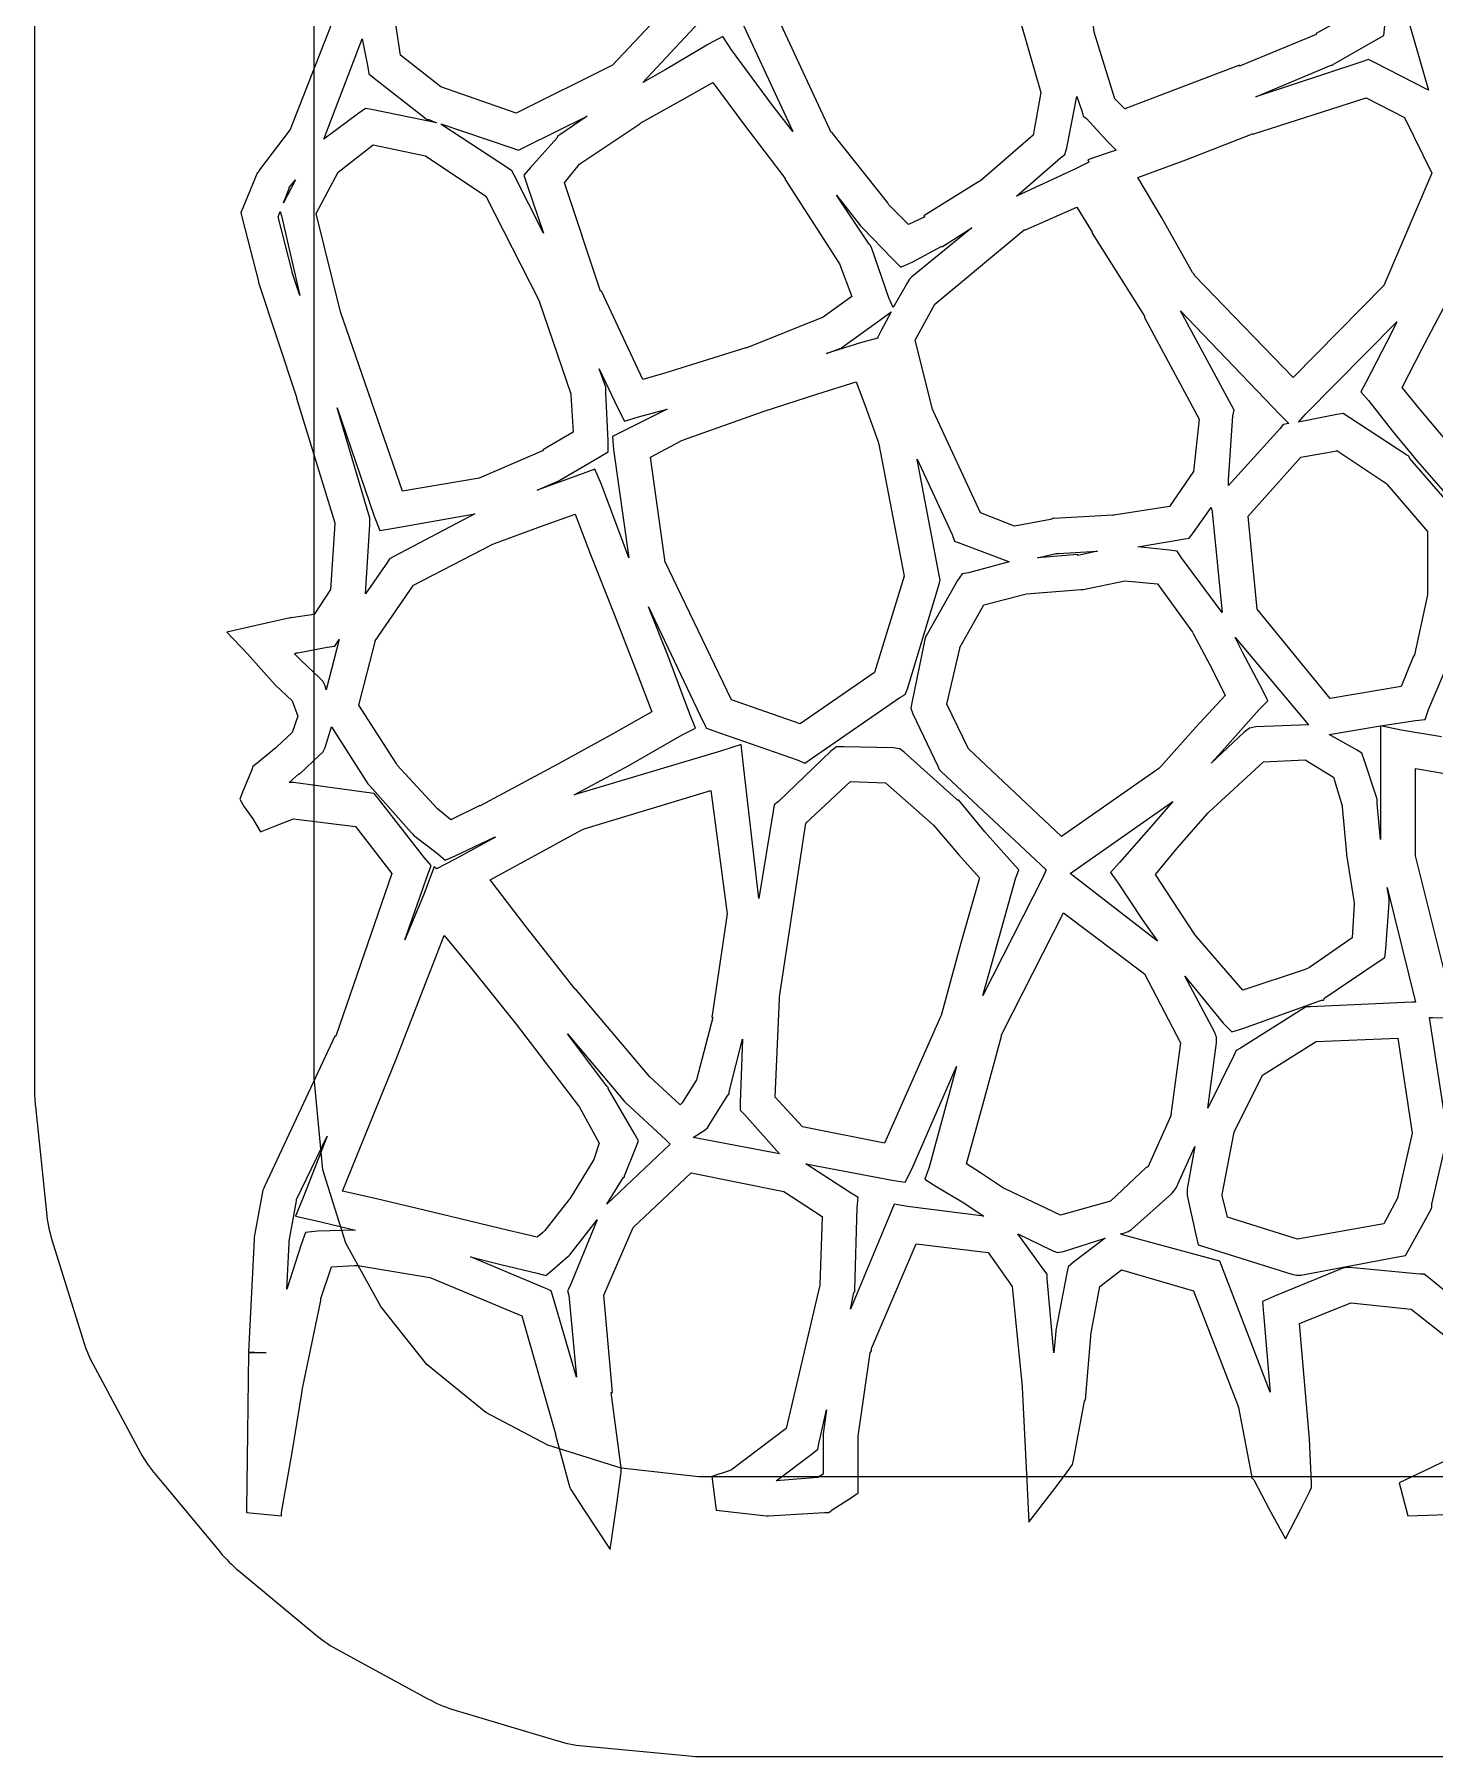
# Model space of a CAD drawing. Extents: x 0 to 84.1, y 0 to 54.9.
# Drawn here: x 0.01 to 11.31, y 0.01 to 13.91 of the extents above; entities that cross this region are included whole.
import ezdxf

# ---------------------------------------------------------------- set-up
doc = ezdxf.new("R2010")
doc.units = 0
doc.layers.add('Layer_1', color=7, linetype='CONTINUOUS')

msp = doc.modelspace()

# ---------------------------------------------------------------- linework, layer by layer
at = {"layer": 'Layer_1', "color": 7}
for points in [[(0.008819, 49.505483), (0.008819, 43.993331), (0.008819, 38.472358), (0.008819, 32.960206), (0.008819, 27.439233), (0.008819, 21.927081), (0.008819, 16.406108), (0.008819, 10.893941)], [(42.051111, 2.268525), (32.878889, 2.268525), (23.715486, 2.268525), (14.543264, 2.268525), (5.3975, 2.268525), (5.371042, 2.268525), (4.744861, 2.33908), (4.153958, 2.524303), (3.65125, 2.788886), (3.175, 3.176942), (2.804583, 3.644358), (2.522361, 4.155886), (2.337153, 4.746803), (2.266597, 5.487636), (2.266597, 10.893941), (2.266597, 16.406108), (2.266597, 21.927081), (2.266597, 27.439233), (2.266597, 32.960206)], [(9.489722, 15.774622), (10.239375, 15.351289), (10.645069, 14.575163), (10.627431, 14.072469), (10.354028, 13.922553), (10.354028, 13.913804), (9.736667, 13.658026), (9.736667, 13.666775), (9.092847, 13.41983), (8.810625, 13.313997), (8.73125, 13.393386), (8.563681, 13.931358), (8.484306, 14.636914), (8.775347, 15.236636), (9.489722, 15.774622), (9.489722, 15.774622)], [(4.436181, 15.395146), (4.956528, 15.104104), (5.335764, 14.37209), (4.674306, 13.666535), (3.898194, 13.278479), (3.289653, 13.490146), (2.963333, 13.74591), (2.892778, 14.213326), (2.980972, 14.689576), (3.607153, 15.077632), (4.436181, 15.395132), (4.436181, 15.395146)], [(6.623403, 15.0248), (7.179028, 14.848411), (7.187847, 14.839606), (7.875764, 14.336897), (8.131528, 13.446119), (8.069792, 13.102175), (7.646458, 12.731758), (7.628819, 12.72301), (7.187847, 12.449593), (7.196667, 12.440844), (7.064375, 12.379094), (6.905625, 12.537844), (6.896806, 12.555341), (6.447014, 13.119786), (6.438194, 13.128535), (6.429375, 13.146315), (5.909028, 14.26637), (6.297083, 14.936648), (6.623403, 15.024842), (6.623403, 15.0248)], [(5.600347, 14.25803), (5.626806, 14.213947), (6.129514, 13.129141), (5.961944, 13.349642), (5.635625, 13.790614), (5.565069, 13.896447), (5.450417, 13.834697), (5.106458, 13.631864), (4.92125, 13.526031), (5.600347, 14.25803), (5.600347, 14.25803)], [(11.041944, 14.231022), (11.262431, 13.463744), (11.244792, 13.472493), (10.830278, 13.68416), (10.777361, 13.710689), (10.724444, 13.692909), (9.868958, 13.410686), (10.4775, 13.666464), (10.486319, 13.666464), (10.495139, 13.675213), (10.839097, 13.869213), (10.900833, 13.904491), (10.909653, 13.98388)], [(2.451806, 14.116298), (2.072569, 13.146188), (1.825625, 12.819854), (1.816806, 12.802215), (1.807986, 12.79341), (1.693333, 12.519993), (1.675694, 12.47591), (1.684514, 12.431799), (1.816806, 11.920271), (1.816806, 11.911522), (2.125486, 10.985466), (2.125486, 10.976717), (2.434167, 9.971329), (2.434167, 9.96258), (2.398889, 9.433413), (2.266597, 9.23058), (2.081389, 9.204051), (2.072569, 9.204051), (1.799167, 9.142301), (1.561042, 9.089413), (1.728611, 8.913024), (1.949097, 8.666079), (1.957917, 8.65733), (2.090208, 8.533858), (2.134306, 8.410386), (2.090208, 8.278108), (1.966736, 8.163441), (1.957917, 8.154693), (1.807986, 8.031249), (1.772708, 8.00472), (1.763889, 7.978191), (1.693333, 7.810635), (1.666875, 7.74008), (1.702153, 7.678358), (1.772708, 7.58133), (1.834444, 7.475497), (1.940278, 7.51958), (2.099028, 7.58133), (2.601736, 7.51958), (2.892778, 7.140358), (2.442986, 5.826246), (2.434167, 5.826246), (1.869722, 4.617997), (1.860903, 4.600499), (1.852083, 4.583001), (1.781528, 4.203751), (1.781528, 4.195002), (1.781528, 4.186253), (1.737431, 3.277836), (1.878542, 3.269087), (1.737431, 3.269087), (1.728611, 2.625254), (1.719792, 2.007893), (1.719792, 1.981364), (2.002014, 1.954835), (2.002014, 1.981364), (2.090208, 2.466447), (2.169583, 2.960336), (2.169583, 2.969085), (2.319514, 3.692308), (2.319514, 3.709805), (2.407708, 3.965583), (2.592917, 3.974332), (2.619375, 3.974332), (3.201458, 3.877304), (3.227917, 3.868555), (3.942292, 3.568666), (4.215694, 2.616166), (4.215694, 2.607417), (4.321528, 2.210556), (4.330347, 2.184027), (4.339167, 2.16653), (4.445, 1.998974), (4.656667, 1.681474), (4.709583, 2.051863), (4.744861, 2.307641), (4.744861, 2.325139), (4.744861, 2.342636), (4.665486, 2.951192), (4.674306, 2.951192), (4.60375, 3.736109), (4.841875, 4.282914), (5.309306, 4.723886), (6.058958, 4.57397), (6.367639, 4.371109), (6.35, 3.815469), (6.076597, 2.660136), (5.635625, 2.324997), (5.617986, 2.316249), (5.476875, 2.272137), (5.512153, 1.998749), (5.917847, 1.954637), (5.926667, 1.954637), (5.935486, 1.954637), (6.385278, 1.981166), (6.420556, 1.981166), (6.455833, 2.007695), (6.596944, 2.095889), (6.658681, 2.140001), (6.658681, 2.210556), (6.658681, 2.580945), (6.658681, 2.598725), (6.755694, 3.269003), (6.764514, 3.2865), (6.764514, 3.30428), (7.126111, 4.150947), (7.708194, 4.080391), (7.902222, 3.806975), (7.981597, 2.995586), (7.981597, 2.986837), (8.016875, 2.290087), (8.034514, 1.902031), (8.272639, 2.210726), (8.369653, 2.343003), (8.387292, 2.369532), (8.396111, 2.40481), (8.484306, 2.881088), (8.493125, 2.889837), (8.537222, 3.401365), (8.537222, 3.418863), (8.607778, 3.806918), (8.784167, 3.939224), (9.36625, 3.77164), (9.719028, 2.854418), (9.727847, 2.827889), (9.833681, 2.281112), (9.833681, 2.263332), (9.851319, 2.245834), (9.974792, 2.007695), (10.107083, 1.769556), (10.230556, 2.007695), (10.301111, 2.148806), (10.31875, 2.184084), (10.31875, 2.219362), (10.301111, 2.572139), (10.221736, 3.507001), (10.63625, 3.674556), (11.121319, 3.621667), (11.527014, 3.304167)], [(2.654653, 13.87926), (2.69875, 13.649954), (2.707569, 13.597038), (2.751667, 13.56176), (3.157361, 13.24426), (3.175, 13.226762), (3.192639, 13.226762), (3.254375, 13.200233), (2.742847, 13.306067), (2.681111, 13.314815), (2.628194, 13.279538), (2.345972, 13.067871), (2.654653, 13.87926), (2.654653, 13.87926)], [(5.485694, 13.526849), (5.741458, 13.182905), (6.067778, 12.750738), (6.067778, 12.741989), (6.50875, 12.062906), (6.605764, 11.798323), (6.385278, 11.639573), (6.376458, 11.630824), (5.759097, 11.383879), (5.750278, 11.383879), (5.106458, 11.181018), (4.92125, 11.128101), (4.586111, 11.84249), (4.577292, 11.84249), (4.28625, 12.715601), (4.409722, 12.865546), (4.418542, 12.874295), (4.894792, 13.191795), (4.903611, 13.200544), (5.23875, 13.385766), (5.485694, 13.526877), (5.485694, 13.526849)], [(8.422569, 13.412267), (8.466667, 13.288823), (8.475486, 13.253545), (8.501944, 13.235765), (8.669514, 13.050571), (8.740069, 12.980015), (8.660694, 12.953486), (8.510764, 12.900598), (8.519583, 12.882818), (8.41375, 12.829929), (7.9375, 12.609429), (8.290278, 12.918096), (8.325556, 12.944625), (8.343194, 12.997541), (8.422569, 13.412041), (8.422569, 13.412267)], [(10.759722, 13.403518), (11.068403, 13.244768), (11.288889, 12.79499), (10.900833, 11.886573), (10.168819, 11.14574), (9.375069, 11.965934), (9.36625, 11.983714), (9.357431, 11.992463), (9.110486, 12.433435), (8.916458, 12.759769), (9.304514, 12.90088), (9.8425, 13.112547), (9.851319, 13.112547), (10.759722, 13.403574), (10.759722, 13.403518)], [(4.471458, 13.25394), (4.250972, 13.103995), (4.233333, 13.095247), (4.224514, 13.077749), (4.012847, 12.83961), (3.959931, 12.777859), (3.986389, 12.698499), (4.118681, 12.310443), (3.880556, 12.777859), (3.862917, 12.813137), (3.836458, 12.830917), (3.298472, 13.183695), (3.289653, 13.192444), (3.862917, 12.998416), (3.915833, 12.980918), (3.96875, 13.007447), (4.471458, 13.254392), (4.471458, 13.25394)], [(2.742847, 13.022574), (3.166181, 12.934408), (3.65125, 12.608075), (4.074583, 11.779047), (4.083403, 11.761549), (4.339167, 11.011882), (4.339167, 11.003133), (4.356806, 10.703272), (4.118681, 10.562161), (4.109861, 10.553412), (3.598333, 10.33294), (2.980972, 10.227107), (2.478264, 11.673496), (2.284236, 12.467246), (2.460625, 12.802385), (2.742847, 13.022857), (2.742847, 13.022574)], [(2.116667, 12.740239), (2.019653, 12.555045), (2.06375, 12.669684), (2.06375, 12.678433), (2.116667, 12.740155), (2.116667, 12.740239)], [(6.482292, 12.617106), (6.676319, 12.370161), (6.685139, 12.361412), (6.693958, 12.352663), (6.932083, 12.105719), (7.002639, 12.035163), (7.099653, 12.079275), (7.328958, 12.202747), (7.337778, 12.202747), (7.575903, 12.352663), (7.090833, 11.955803), (7.073194, 11.938305), (7.055556, 11.911776), (6.940903, 11.708915), (6.905625, 11.788275), (6.764514, 12.193998), (6.755694, 12.211496), (6.746875, 12.220245), (6.482292, 12.617134), (6.482292, 12.617106)], [(8.422569, 12.520219), (8.546042, 12.317357), (8.546042, 12.308609), (8.969375, 11.638331), (8.969375, 11.629582), (9.410347, 10.809359), (9.36625, 10.386026), (9.172222, 10.103804), (8.722431, 10.033248), (8.713611, 10.033248), (8.237361, 10.006719), (8.228542, 10.006719), (8.210903, 9.997971), (7.919861, 9.945054), (7.646458, 10.050887), (7.267222, 10.871081), (7.258403, 10.888861), (7.117292, 11.444472), (7.276042, 11.735528), (7.999236, 12.33525), (8.008056, 12.33525), (8.422569, 12.520445), (8.422569, 12.520219)], [(1.993194, 12.484941), (2.002014, 12.449663), (2.151944, 11.805858), (2.090208, 11.991052), (2.090208, 11.999801), (1.975556, 12.440632), (1.993194, 12.484715), (1.993194, 12.484941)], [(11.712222, 12.34383), (11.897431, 12.08808), (12.232569, 11.655913), (12.22375, 11.655913), (12.682361, 11.020913), (12.691181, 11.012164), (12.823472, 10.782887), (12.752917, 10.712331), (12.726458, 10.694551), (12.329583, 10.482885), (12.320764, 10.482885), (11.888611, 10.280052), (11.879792, 10.280052), (11.765139, 10.23594), (11.685764, 10.306496), (11.676944, 10.315245), (11.394722, 10.650384), (11.191875, 10.888523), (11.050764, 11.064912), (11.209514, 11.373578), (11.412361, 11.761634), (11.615208, 12.158523), (11.712222, 12.343717), (11.712222, 12.34383)], [(9.260417, 11.682527), (10.062986, 10.844694), (10.133542, 10.774138), (10.089444, 10.765389), (10.062986, 10.730111), (9.648472, 10.2715), (9.648472, 10.315612), (9.68375, 10.835945), (9.692569, 10.880056), (9.674931, 10.915334), (9.260417, 11.682611), (9.260417, 11.682527)], [(6.923264, 11.673326), (6.843889, 11.52341), (6.817431, 11.470465), (6.817431, 11.461716), (6.685139, 11.426438), (6.402917, 11.338244), (6.517569, 11.382355), (6.535208, 11.391104), (6.544028, 11.399853), (6.861528, 11.629187), (6.923264, 11.67327), (6.923264, 11.673326)], [(11.500556, 10.041941), (11.1125, 10.491718), (11.103681, 10.509216), (11.086042, 10.517965), (10.627431, 10.817854), (10.574514, 10.853132), (10.521597, 10.844383), (10.212917, 10.782661), (10.265833, 10.844383), (11.006667, 11.59405), (11.006667, 11.593965)], [(11.006667, 11.593965), (10.962569, 11.505743), (10.759722, 11.108882), (10.715625, 11.029521), (10.777361, 10.958965), (10.971389, 10.712021), (11.174236, 10.465077), (11.474097, 10.121104)], [(4.568472, 11.214885), (4.718403, 10.897385), (4.771319, 10.791551), (4.885972, 10.826829), (5.115278, 10.888579), (4.7625, 10.71219), (4.674306, 10.668079), (4.683125, 10.562246), (4.806597, 9.689135), (4.7625, 9.812579), (4.586111, 10.280023), (4.533194, 10.403496), (4.409722, 10.359413), (4.065764, 10.235912), (4.233333, 10.306468), (4.242153, 10.306468), (4.250972, 10.315217), (4.568472, 10.500439), (4.639028, 10.544522), (4.639028, 10.632717), (4.621389, 11.020772), (4.621389, 11.047301), (4.621389, 11.065081), (4.568472, 11.214997), (4.568472, 11.214885)], [(6.641042, 11.109333), (6.711597, 10.924139), (6.817431, 10.633083), (6.82625, 10.606555), (7.029097, 9.539388), (6.790972, 8.763277), (6.19125, 8.348777), (5.635625, 8.542776), (5.097639, 9.66286), (5.097639, 9.671609), (4.982986, 10.500665), (5.229931, 10.632942), (5.247569, 10.641691), (5.891389, 10.870969), (6.332361, 11.01208), (6.641042, 11.109108), (6.641042, 11.109333)], [(2.451806, 10.898231), (2.751667, 10.025092), (2.795764, 9.910453), (2.910417, 9.927951), (3.563056, 10.042618), (2.910417, 9.698646), (2.875139, 9.681148), (2.8575, 9.654619), (2.681111, 9.398841), (2.716389, 9.954452), (2.716389, 9.980981), (2.716389, 10.00751), (2.451806, 10.898259), (2.451806, 10.898231)], [(7.134931, 10.484409), (7.417153, 9.875881), (7.434792, 9.822965), (7.487708, 9.805467), (7.858125, 9.664356), (7.875764, 9.655607), (7.549444, 9.567384), (7.496528, 9.558635), (7.46125, 9.505719), (7.214306, 9.073552), (7.205486, 9.056054), (7.196667, 9.029525), (7.090833, 8.517997), (7.082014, 8.473886), (7.099653, 8.429803), (7.3025, 8.006469), (7.311319, 7.979941), (7.328958, 7.962443), (8.175625, 7.168665), (8.149167, 7.106943), (7.664097, 6.154443), (7.761111, 6.498387), (7.928681, 7.098109), (7.955139, 7.168665), (7.902222, 7.228326), (7.681736, 7.475271), (7.470069, 7.731021), (7.46125, 7.731021), (7.452431, 7.739769), (7.029097, 8.118991), (6.993819, 8.14552), (6.940903, 8.154269), (6.544028, 8.163018), (6.482292, 8.163018), (6.438194, 8.12774), (6.014861, 7.722046), (5.979583, 7.695517), (5.970764, 7.642629), (5.856111, 6.937073), (5.732639, 8.013017), (5.715, 8.180601), (5.547431, 8.127684), (4.365625, 7.774906), (4.806597, 8.013017), (5.23875, 8.259961), (5.344583, 8.312906), (5.300486, 8.427545), (5.124097, 8.894961), (4.965347, 9.291851), (5.406319, 8.365795), (5.432778, 8.312906), (5.485694, 8.295126), (6.164792, 8.057015), (6.226528, 8.030487), (6.288264, 8.07457), (6.993819, 8.559653), (7.037917, 8.586182), (7.055556, 8.630293), (7.311319, 9.47696), (7.320139, 9.512238), (7.311319, 9.547516), (7.134931, 10.482349), (7.134931, 10.484409)], [(10.521597, 10.554964), (10.918472, 10.290409), (10.927292, 10.28166), (11.253611, 9.902438), (11.253611, 9.390882), (11.147778, 8.905827), (11.138958, 8.888329), (11.041944, 8.65019), (10.468681, 8.55319), (9.877778, 9.274437), (9.807222, 10.024076), (10.230556, 10.500354), (10.521597, 10.553243), (10.521597, 10.554964)], [(4.374444, 10.042223), (4.497917, 9.715889), (4.683125, 9.248445), (4.859514, 8.789834), (4.991806, 8.445889), (4.665486, 8.260667), (4.233333, 8.022556), (3.607153, 7.687417), (3.598333, 7.687417), (3.369028, 7.572779), (3.263194, 7.660945), (2.936875, 8.013723), (2.928056, 8.031503), (2.628194, 8.498919), (2.760486, 9.010447), (2.760486, 9.019196), (3.069167, 9.468973), (3.704167, 9.795307), (3.721806, 9.804056), (4.101042, 9.945167), (4.374444, 10.042195), (4.374444, 10.042223)], [(9.507361, 10.094999), (9.516181, 10.059721), (9.595556, 9.248332), (9.269236, 9.689332), (9.233958, 9.742221), (9.172222, 9.75097), (8.916458, 9.777499), (9.278056, 9.839249), (9.330972, 9.847998), (9.36625, 9.892109), (9.507361, 10.094942), (9.507361, 10.094999)], [(8.590139, 9.74208), (8.431389, 9.706802), (8.431389, 9.715551), (8.105069, 9.689022), (8.255, 9.7243), (8.272639, 9.7243), (8.590139, 9.741797), (8.590139, 9.74208)], [(8.810625, 9.503799), (9.075208, 9.477271), (9.357431, 9.089215), (9.36625, 9.071435), (9.516181, 8.789213), (9.622014, 8.577546), (9.383889, 8.321796), (9.101667, 8.004296), (9.084028, 7.986799), (8.299097, 7.439993), (7.549444, 8.145549), (7.373056, 8.507132), (7.478889, 8.956937), (7.478889, 8.965686), (7.672917, 9.309659), (8.016875, 9.397853), (8.457847, 9.433131), (8.466667, 9.433131), (8.475486, 9.433131), (8.810625, 9.503687), (8.810625, 9.503799)], [(9.701389, 9.04595), (10.292292, 8.340395), (9.868958, 8.322897), (9.816042, 8.314148), (9.771944, 8.27887), (9.507361, 8.031926), (9.595556, 8.128926), (9.895417, 8.464065), (9.965972, 8.53462), (9.921875, 8.622815), (9.763125, 8.922676), (9.701389, 9.046148), (9.701389, 9.04595)], [(2.469444, 9.028453), (2.363611, 8.622758), (2.354792, 8.658036), (2.337153, 8.693314), (2.310694, 8.719843), (2.160764, 8.860954), (2.151944, 8.869703), (2.107847, 8.913814), (2.125486, 8.922563), (2.134306, 8.922563), (2.372431, 8.966646), (2.434167, 8.975395), (2.469444, 9.028311), (2.469444, 9.028453)], [(11.368264, 8.243762), (11.041944, 8.29665), (10.874375, 8.331928), (10.874375, 8.164373), (10.874375, 7.723401), (10.874375, 7.414706), (10.847917, 7.705762), (10.847917, 7.723259), (10.847917, 7.740757), (10.742083, 8.058257), (10.724444, 8.111174), (10.680347, 8.137703), (10.459861, 8.261147), (10.874375, 8.331702), (11.156597, 8.375814), (11.235972, 8.384563), (11.262431, 8.463923), (11.385903, 8.754951)], [(2.407708, 8.323603), (2.69875, 7.864991), (2.707569, 7.856243), (2.716389, 7.847494), (3.051528, 7.468272), (3.060347, 7.459523), (3.069167, 7.450774), (3.263194, 7.300857), (3.324931, 7.247941), (3.404306, 7.283219), (3.721806, 7.433163), (3.730625, 7.433163), (3.404306, 7.256774), (3.254375, 7.177385), (3.236736, 7.194883), (3.148542, 6.965577), (2.998611, 6.603966), (3.183819, 7.133133), (3.210278, 7.203688), (3.157361, 7.265439), (2.786944, 7.741689), (2.751667, 7.7858), (2.689931, 7.794549), (2.099028, 7.87391), (2.06375, 7.87391), (2.143125, 7.944465), (2.151944, 7.944465), (2.310694, 8.09441), (2.337153, 8.120939), (2.354792, 8.156217), (2.407708, 8.3238), (2.407708, 8.323603)], [(10.265833, 8.057721), (10.495139, 7.91661), (10.565694, 7.687304), (10.565694, 7.678555), (10.600972, 7.299305), (10.600972, 7.290556), (10.662708, 6.902501), (10.662708, 6.893752), (10.645069, 6.620363), (10.301111, 6.382224), (10.265833, 6.364726), (9.763125, 6.197171), (9.383889, 6.638115), (9.375069, 6.646864), (9.189861, 6.929086), (9.057569, 7.131919), (9.233958, 7.343586), (9.480903, 7.625808), (9.489722, 7.634557), (9.930694, 8.040251), (10.265833, 8.057749), (10.265833, 8.057721)], [(11.156597, 7.987363), (11.315347, 7.960834), (11.615208, 7.907889), (11.641667, 7.89914), (12.267847, 7.669835), (12.444236, 6.929001), (12.453056, 6.364557), (12.294306, 6.232279), (11.412361, 6.258808), (11.156597, 7.281864), (11.156597, 7.722836), (11.156597, 7.987419), (11.156597, 7.987363)], [(5.468056, 7.811143), (5.600347, 6.814532), (5.476875, 5.976699), (5.485694, 5.976699), (5.353403, 5.473977), (5.23875, 5.288782), (5.221111, 5.271285), (4.974167, 5.50059), (4.383264, 6.19734), (4.374444, 6.206089), (3.977569, 6.708783), (3.686528, 7.088034), (3.995208, 7.255617), (4.427361, 7.493728), (4.453819, 7.502477), (5.468056, 7.811143), (5.468056, 7.811143)], [(6.596944, 7.881699), (6.879167, 7.87295), (7.267222, 7.529006), (7.470069, 7.290895), (7.637639, 7.105673), (7.487708, 6.576506), (7.328958, 5.994423), (7.320139, 5.976925), (6.870347, 4.962703), (6.208889, 5.09498), (5.988403, 5.333091), (6.023681, 6.126869), (6.023681, 6.144367), (6.235347, 7.546673), (6.596944, 7.881812), (6.596944, 7.881699)], [(9.198681, 7.722215), (9.022292, 7.519354), (8.766528, 7.228326), (8.695972, 7.148965), (8.757708, 7.060743), (8.951736, 6.769715), (9.075208, 6.593326), (8.369653, 7.140132), (9.198681, 7.722215), (9.198681, 7.722215)], [(10.927292, 7.026114), (11.156597, 6.100087), (11.130139, 6.100087), (10.309931, 6.064809), (10.274653, 6.064809), (10.248194, 6.047311), (9.745486, 5.729811), (9.710208, 5.712313), (9.692569, 5.677035), (9.480903, 5.244897), (9.551458, 5.774063), (9.551458, 5.818147), (9.533819, 5.86223), (9.295694, 6.312035), (9.604375, 5.932785), (9.674931, 5.86223), (9.763125, 5.888759), (10.398125, 6.118064), (10.415764, 6.118064), (10.424583, 6.135562), (10.856736, 6.426589), (10.909653, 6.461867), (10.918472, 6.532423), (10.944931, 6.902868), (10.944931, 6.920365), (10.944931, 6.938145), (10.927292, 7.026312), (10.927292, 7.026114)], [(8.316736, 6.823479), (8.969375, 6.32959), (9.260417, 5.773979), (9.181042, 5.191867), (9.181042, 5.183118), (8.995833, 4.76859), (8.987014, 4.76859), (8.695972, 4.495202), (8.290278, 4.380535), (7.849306, 4.592201), (7.831667, 4.60095), (7.646458, 4.724423), (7.531806, 4.794978), (7.664097, 5.271228), (7.814028, 5.826839), (7.814028, 5.835588), (7.822847, 5.853086), (8.316736, 6.823225), (8.316736, 6.823479)], [(3.316111, 6.638933), (3.536597, 6.374378), (3.898194, 5.924573), (4.400903, 5.2631), (4.409722, 5.254351), (4.568472, 4.963324), (4.524375, 4.831018), (4.330347, 4.513518), (4.321528, 4.504769), (4.1275, 4.257825), (4.109861, 4.240045), (4.065764, 4.204767), (3.836458, 4.257712), (3.210278, 4.407628), (2.769306, 4.513461), (2.495903, 4.575212), (2.681111, 5.033823), (2.928056, 5.64235), (3.166181, 6.250878), (3.316111, 6.638933), (3.316111, 6.638933)], [(4.312708, 5.845889), (4.771319, 5.299055), (4.780139, 5.290306), (5.106458, 4.990445), (5.141736, 4.955167), (4.630208, 4.470112), (4.7625, 4.681779), (4.771319, 4.690528), (4.771319, 4.699277), (4.859514, 4.919777), (4.885972, 4.981499), (4.850694, 5.043249), (4.639028, 5.404832), (4.639028, 5.413581), (4.630208, 5.42233), (4.312708, 5.845663), (4.312708, 5.845889)], [(11.412361, 5.051321), (11.27125, 5.977376), (11.297708, 5.977376), (12.338403, 5.950847)], [(5.723819, 5.801862), (5.706181, 5.290335), (5.706181, 5.228584), (5.741458, 5.193307), (6.023681, 4.875807), (5.326944, 5.008112), (5.423958, 5.069863), (5.441597, 5.08736), (5.459236, 5.113889), (5.600347, 5.343195), (5.617986, 5.360693), (5.617986, 5.37819), (5.723819, 5.801524), (5.723819, 5.801862)], [(11.015486, 5.810611), (11.130139, 5.043305), (11.015486, 4.531778), (11.015486, 4.523029), (10.900833, 4.311362), (10.204097, 4.187918), (9.639653, 4.364307), (9.595556, 4.540696), (9.595556, 4.549445), (9.692569, 5.052139), (9.921875, 5.51075), (10.354028, 5.784167), (11.015486, 5.810696), (11.015486, 5.810611)], [(7.452431, 5.581616), (7.390694, 5.352339), (7.231944, 4.770227), (7.196667, 4.673227), (7.293681, 4.611505), (7.496528, 4.488005), (7.672917, 4.373366), (7.055556, 4.452727), (6.949722, 4.470507), (6.905625, 4.364674), (6.596944, 3.623841), (6.623403, 3.756118), (6.632222, 3.764867), (6.632222, 3.782365), (6.649861, 4.443837), (6.658681, 4.523198), (6.588125, 4.567309), (6.235347, 4.796615), (6.932083, 4.664309), (7.037917, 4.646811), (7.090833, 4.752645), (7.452431, 5.581644), (7.452431, 5.581616)], [(2.372431, 5.018555), (2.178403, 4.524666), (2.116667, 4.374749), (2.275417, 4.339471), (2.601736, 4.260111), (2.293056, 4.251362), (2.196042, 4.242613), (2.160764, 4.145613), (2.046111, 3.784002), (2.06375, 4.154447), (2.06375, 4.171944), (2.125486, 4.498278), (2.125486, 4.507027), (2.372431, 5.018526), (2.372431, 5.018555)], [(11.659306, 3.552551), (11.262431, 3.878857), (11.227153, 3.905385), (11.191875, 3.905385), (10.627431, 3.958274), (10.592153, 3.958274), (10.556875, 3.949525), (10.018889, 3.729053), (9.921875, 3.684942), (9.930694, 3.587942), (9.983611, 2.952942), (9.604375, 3.94072), (9.577917, 4.011275), (9.507361, 4.028773), (8.792986, 4.222829), (8.775347, 4.231578), (8.810625, 4.240327), (8.837083, 4.249076), (8.863542, 4.266573), (9.189861, 4.557601), (9.2075, 4.575381), (9.225139, 4.60191), (9.375069, 4.937049), (9.313333, 4.593076), (9.313333, 4.566547), (9.313333, 4.540019), (9.383889, 4.222519), (9.401528, 4.143129), (9.480903, 4.116601), (10.16, 3.904934), (10.195278, 3.896185), (10.230556, 3.896185), (11.015486, 4.04613), (11.077222, 4.054879), (11.1125, 4.116629), (11.280069, 4.425295), (11.288889, 4.442793), (11.288889, 4.469322), (11.412361, 5.007294)], [(4.550833, 4.344297), (4.330347, 3.806325), (4.312708, 3.771048), (4.321528, 3.73577), (4.383264, 3.074297), (4.198056, 3.709297), (4.180417, 3.771048), (4.118681, 3.797577), (3.527778, 4.044521), (3.774722, 3.982771), (4.065764, 3.912215), (4.136319, 3.894717), (4.189236, 3.938829), (4.312708, 4.044662), (4.321528, 4.053411), (4.330347, 4.06216), (4.550833, 4.344382), (4.550833, 4.344297)], [(7.946319, 4.230195), (8.219722, 4.097889), (8.263819, 4.080391), (8.316736, 4.08914), (8.651875, 4.194974), (8.396111, 4.000946), (8.352014, 3.965668), (8.343194, 3.912751), (8.255, 3.45414), (8.255, 3.445391), (8.237361, 3.269003), (8.184444, 3.868725), (8.184444, 3.904003), (8.157986, 3.93928), (7.946319, 4.230308), (7.946319, 4.230195)], [(6.402917, 2.809912), (6.376458, 2.615856), (6.376458, 2.607107), (6.376458, 2.598358), (6.376458, 2.289663), (6.332361, 2.263134), (5.997222, 2.236605), (6.288264, 2.457106), (6.332361, 2.492383), (6.341181, 2.536467), (6.402917, 2.809883), (6.402917, 2.809912)], [(11.500556, 2.448893), (11.280069, 2.34306), (11.024306, 2.219587), (11.094861, 1.955004), (11.412361, 1.963753)], [(5.371042, 0.010832), (14.543264, 0.010832), (23.715486, 0.010832), (32.878889, 0.010832), (42.051111, 0.010832), (51.223333, 0.010832), (60.386736, 0.010832), (69.558958, 0.010832)]]:
    msp.add_lwpolyline(points, dxfattribs=at)
for points in [[(0.008819, 10.893941), (0.008819, 10.893941), (0.008819, 5.372969), (0.008819, 5.372969)], [(0.008819, 5.372969), (0.00981, 5.334631), (0.012754, 5.296369), (0.017639, 5.258331)], [(0.017639, 5.258331), (0.017639, 5.258331), (0.105833, 4.40283), (0.105833, 4.40283)], [(0.105833, 4.40283), (0.11316, 4.328055), (0.127932, 4.254199), (0.149931, 4.182358)], [(0.149931, 4.182358), (0.149931, 4.182358), (0.396875, 3.388608), (0.396875, 3.388608)], [(0.396875, 3.388608), (0.416733, 3.318587), (0.443315, 3.250651), (0.47625, 3.185747)], [(0.47625, 3.185747), (0.47625, 3.185747), (0.864306, 2.462553), (0.864306, 2.462553)], [(0.864306, 2.462553), (0.89975, 2.399957), (0.941095, 2.340892), (0.987778, 2.286164)], [(0.987778, 2.286164), (0.987778, 2.286164), (1.508125, 1.659997), (1.508125, 1.659997)], [(1.508125, 1.659997), (1.553287, 1.605423), (1.603485, 1.55522), (1.658056, 1.510053)], [(1.658056, 1.510053), (1.658056, 1.510053), (2.284236, 0.989719), (2.284236, 0.989719)], [(2.284236, 0.989719), (2.341754, 0.942562), (2.403792, 0.901203), (2.469444, 0.866247)], [(2.469444, 0.866247), (2.469444, 0.866247), (3.183819, 0.478192), (3.183819, 0.478192)], [(3.183819, 0.478192), (3.248385, 0.442225), (3.316327, 0.412685), (3.386667, 0.389997)], [(3.386667, 0.389997), (3.386667, 0.389997), (4.189236, 0.151858), (4.189236, 0.151858)], [(4.189236, 0.151858), (4.260769, 0.126865), (4.334637, 0.109137), (4.409722, 0.098941)], [(4.409722, 0.098941), (4.409722, 0.098941), (5.265208, 0.019581), (5.265208, 0.019581)], [(5.265208, 0.019581), (5.300329, 0.015006), (5.335646, 0.012086), (5.371042, 0.010832)]]:
    msp.add_open_spline(points, degree=3, dxfattribs=at)

doc.saveas('drawing.dxf')
